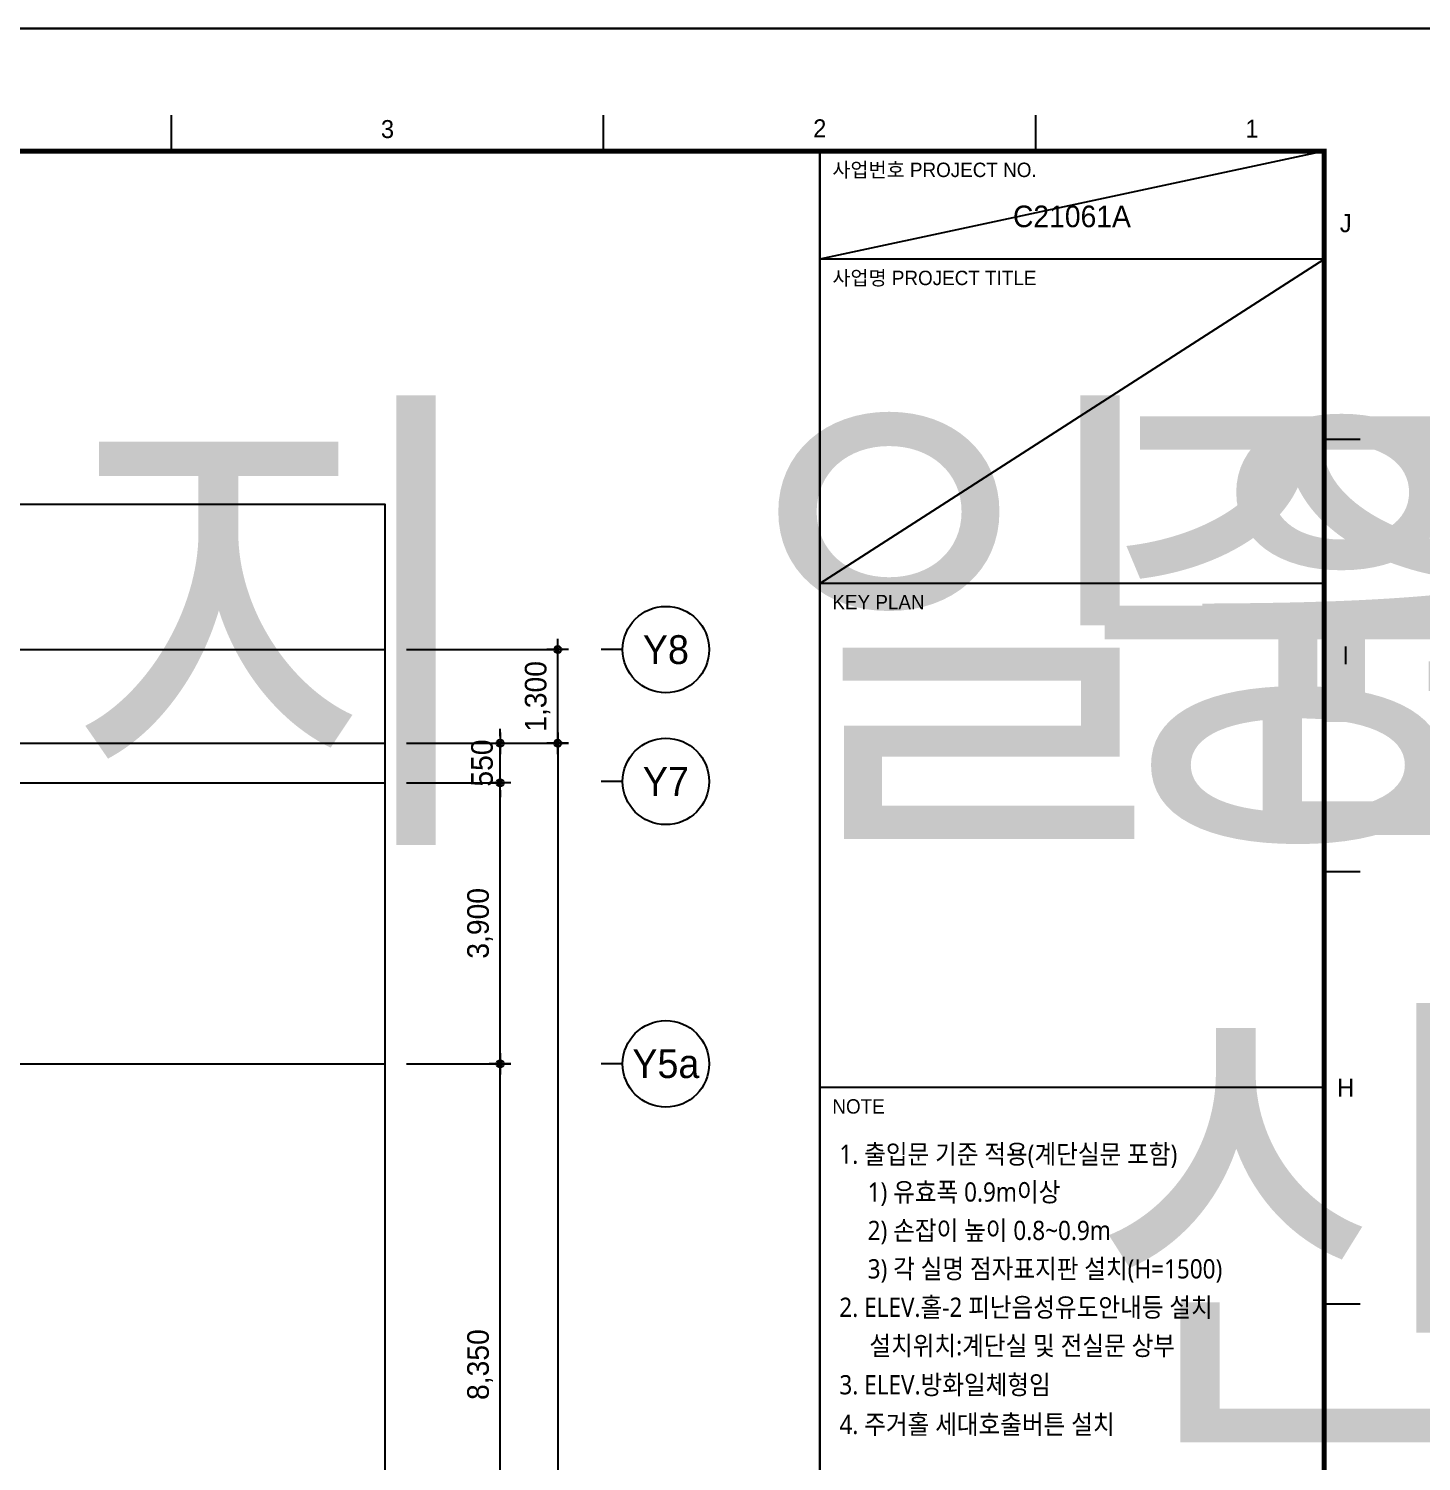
# Model space of a CAD drawing. Header units: millimetres. Extents: x 0 to 1390178, y 0 to 110113.
# Drawn here: x 568019 to 587350, y 39513 to 59400 of the extents above; entities that cross this region are included whole.
import ezdxf
from ezdxf.enums import TextEntityAlignment as Align
from ezdxf.xclip import XClip

# ---------------------------------------------------------------- set-up
doc = ezdxf.new("R2018")
doc.units = ezdxf.units.MM
doc.header["$LTSCALE"] = 100
doc.header["$XCLIPFRAME"] = 0
doc.linetypes.add('X - 평면도$0$CEN', pattern=[62, 60, -1, 0, -1])
doc.layers.get('DEFPOINTS').update_dxf_attribs({"color": 145})
for name, color, linetype in [('AA-XXXX-DIMS', 7, 'Continuous'), ('AA-XXXX-NOTE', 3, 'Continuous'), ('DIM', 7, 'Continuous'), ('X - SHEET$0$AA-BORD-FORM', 7, 'Continuous'), ('X - SHEET$0$AA-BORD-TEXT', 3, 'Continuous'), ('X - 평면도$0$A-CEN', 1, 'X - 평면도$0$CEN'), ('X - 평면도$0$AA-XXXX-CNTL', 1, 'X - 평면도$0$CEN')]:
    doc.layers.add(name, color=color, linetype=linetype)
doc.layers.add('X - SHEET$0$DEFPOINT', color=165, linetype='Continuous', plot=False)
doc.styles.add('HAUD0', font='malgun.ttf')
doc.styles.add('HAUD01', font='Dotum.ttf')
doc.styles.get("Standard").update_dxf_attribs({"font": 'Dotum.ttf'})
doc.styles.add('X - SHEET$0$HAUD01', font='Dotum.ttf')
doc.dimstyles.new('HAUD-100', dxfattribs={"dimscale": 100, "dimtxt": 3, "dimasz": 1, "dimexe": 0, "dimexo": 3, "dimgap": 1, "dimtad": 1, "dimdec": 0, "dimdsep": 46, "dimlunit": 6, "dimtxsty": 'HAUD01', "dimblk": 'DIMDOT', "dimcen": 2.5, "dimdle": 1.5, "dimclrd": 7, "dimclre": 7, "dimclrt": 3, "dimadec": 0, "dimazin": 0, "dimtfac": 1, "dimtdec": 0, "dimtix": 1, "dimtmove": 2, "dimatfit": 3, "dimfxl": 1, "dimtvp": 1, "dimtolj": 1, "dimtzin": 0, "dimarcsym": 0})

# ---------------------------------------------------------------- blocks, each defined once
blk = doc.blocks.new('X - SHEET$0$HAUDsheetV')
at = {"layer": 'X - SHEET$0$AA-BORD-FORM', "color": 2}
for p, q in [((661, 577), (661, 582)), ((721, 577), (721, 582)), ((781, 577), (781, 582)), ((751, 577), (751, 17)), ((821, 537), (826, 537)), ((821, 477), (826, 477)), ((821, 417), (826, 417))]:
    blk.add_line(p, q, dxfattribs=at)
at = {"layer": 'X - SHEET$0$AA-BORD-FORM', "color": 3}
for p, q in [((821, 562), (751, 562)), ((821, 517), (751, 517)), ((821, 447), (751, 447))]:
    blk.add_line(p, q, dxfattribs=at)
at = {"layer": 'X - SHEET$0$AA-BORD-FORM', "color": 1}
blk.add_lwpolyline([(1, 0), (841, 0), (841, 594), (1, 594)], close=True, dxfattribs=at)
at = {"layer": 'X - SHEET$0$AA-BORD-FORM', "color": 2, "const_width": 0.682}
blk.add_lwpolyline([(21, 17), (21, 577), (821, 577), (821, 17)], close=True, dxfattribs=at)
at = {"layer": 'X - SHEET$0$AA-BORD-TEXT', "color": 7, "style": 'X - SHEET$0$HAUD01'}
for s, p in [('3', (691, 580.06)), ('2', (751, 580.16)), ('1', (811, 580.12)), ('J', (824, 567)), ('I', (824, 507)), ('H', (824, 447))]:
    blk.add_text(s, height=2.5, dxfattribs=at).set_placement(p, align=Align.MIDDLE_CENTER)
at = {"layer": 'X - SHEET$0$AA-BORD-TEXT', "color": 3, "style": 'X - SHEET$0$HAUD01'}
for s, p in [('사업번호 PROJECT NO.', (752.75, 573.4)), ('사업명 PROJECT TITLE', (752.75, 558.4)), ('KEY PLAN', (752.75, 513.4)), ('NOTE', (752.75, 443.4))]:
    blk.add_text(s, height=2, rotation=360, dxfattribs=at).set_placement(p)
for tag, p in [('PJCode', (786, 567.94)), ('작성자', (786.11, 194.82)), ('검토자', (786.11, 181.82)), ('최종검토자', (786.11, 168.82)), ('승인자', (786.11, 155.82)), ('일자', (786.83, 144.02)), ('개정번호', (812, 65.92))]:
    blk.add_attdef(tag, text='', height=3, dxfattribs=at).set_placement(p, align=Align.MIDDLE_CENTER)
at = {"layer": 'X - SHEET$0$AA-BORD-TEXT', "color": 3, "lineweight": 30, "flags": 104}
blk.add_attdef('PJTitle', text='', height=4, dxfattribs=at).set_placement((787.25, 536.62), align=Align.MIDDLE_CENTER)
blk = doc.blocks.new('X - SHEET')
at = {"layer": 'X - SHEET$0$DEFPOINT'}
for p, q in [((82000, 57700), (75000, 56200)), ((75000, 51700), (82000, 56200))]:
    blk.add_line(p, q, dxfattribs=at)
ref = blk.add_blockref('X - SHEET$0$HAUDsheetV', (-100, 0), dxfattribs=dict(xscale=100, yscale=100, zscale=100))
ref.add_attrib('PJCode', 'C21061A', dxfattribs={"layer": 'X - SHEET$0$AA-BORD-TEXT', "color": 3, "height": 300, "style": 'X - SHEET$0$HAUD01'}).set_placement((78500, 56794), align=Align.MIDDLE_CENTER)
lines = blk.add_mtext('중랑구 상봉동 116-49번지 일원 2030 청년주택 \\P신축공사', dxfattribs={"layer": 'X - SHEET$0$AA-BORD-TEXT', "color": 3, "insert": (78625, 53662), "char_height": 5056.52, "attachment_point": 1})
ref.add_attrib('PJTitle', '', (78625, 53662), dxfattribs={"flags": 104}).embed_mtext(lines)
blk = doc.blocks.new('A$C0e023895')
at = {"layer": 'AA-XXXX-NOTE', "style": 'HAUD0', "width": 0.9}
for s, p in [('1. 출입문 기준 적용(계단실문 포함)', (408, -1385)), ('1) 유효폭 0.9m이상', (997, -2172)), ('2) 손잡이 높이 0.8~0.9m', (997, -2972)), ('3) 각 실명 점자표지판 설치(H=1500)', (997, -3772)), ('2. ELEV.홀-2 피난음성유도안내등 설치', (407, -4572))]:
    blk.add_text(s, height=400, dxfattribs=at).set_placement(p, align=Align.MIDDLE_LEFT)
blk = doc.blocks.new('DIMDOT')
at = {"layer": 'AA-XXXX-DIMS'}
for p, q in [((-1.5, 0), (1.5, 0)), ((0, -1.5), (0, 1.5))]:
    blk.add_line(p, q, dxfattribs=at)
for radius in [0.5, 0.25]:
    blk.add_circle((0, 0), radius, dxfattribs=at)
blk = doc.blocks.new('*D366')
at = {"color": 7, "lineweight": -2, "transparency": 16777216}
for p, q in [((5874, 31621), (7174, 31621)), ((7174, 27821), (7174, 31521)), ((5874, 27721), (7174, 27721))]:
    blk.add_line(p, q, dxfattribs=at)
at = {"layer": 'DEFPOINTS', "color": 0, "transparency": 16777216}
for p in [(5574, 31621, 0), (7174, 31621), (5574, 27721, 0)]:
    blk.add_point(p, dxfattribs=at)
at = {"color": 7, "lineweight": -2, "transparency": 16777216, "xscale": 100, "yscale": 100, "zscale": 100}
for p, rotation in [((7174, 31621), 90), ((7174, 27721), 270)]:
    blk.add_blockref('DIMDOT', p, dxfattribs=dict(at, rotation=rotation))
at = {"color": 3, "transparency": 16777216, "insert": (6895, 29671), "char_height": 300, "attachment_point": 5, "rotation": 90, "style": 'HAUD01'}
blk.add_mtext('\\A1;3,900', dxfattribs=at)
blk = doc.blocks.new('*D367')
at = {"color": 7, "lineweight": -2, "transparency": 16777216}
for p, q in [((5874, 32171), (7974, 32171)), ((7974, 32071), (7974, -6709)), ((5874, -6809), (7974, -6809))]:
    blk.add_line(p, q, dxfattribs=at)
at = {"layer": 'DEFPOINTS', "color": 0, "transparency": 16777216}
for p in [(5574, 32171, 0), (5574, -6809, 0), (7974, -6809)]:
    blk.add_point(p, dxfattribs=at)
at = {"color": 7, "lineweight": -2, "transparency": 16777216, "xscale": 100, "yscale": 100, "zscale": 100}
for p, rotation in [((7974, 32171), 90), ((7974, -6809), 270)]:
    blk.add_blockref('DIMDOT', p, dxfattribs=dict(at, rotation=rotation))
at = {"color": 3, "transparency": 16777216, "insert": (7695, 12681), "char_height": 300, "attachment_point": 5, "rotation": 90, "style": 'HAUD01'}
blk.add_mtext('\\A1;38,980', dxfattribs=at)
blk = doc.blocks.new('*D368')
at = {"color": 7, "lineweight": -2, "transparency": 16777216}
for p, q in [((7174, 32271), (7174, 32371)), ((5874, 32171), (7174, 32171)), ((7174, 31621), (7174, 32171)), ((5874, 31621), (7174, 31621)), ((7174, 31521), (7174, 31421))]:
    blk.add_line(p, q, dxfattribs=at)
at = {"layer": 'DEFPOINTS', "color": 0, "transparency": 16777216}
for p in [(5574, 32171, 0), (7174, 32171), (5574, 31621, 0)]:
    blk.add_point(p, dxfattribs=at)
at = {"color": 7, "lineweight": -2, "transparency": 16777216, "xscale": 100, "yscale": 100, "zscale": 100}
for p, rotation in [((7174, 32171), 270), ((7174, 31621), 90)]:
    blk.add_blockref('DIMDOT', p, dxfattribs=dict(at, rotation=rotation))
at = {"color": 3, "transparency": 16777216, "insert": (6924, 31896), "char_height": 300, "attachment_point": 5, "rotation": 90, "style": 'HAUD01'}
blk.add_mtext('\\A1;550', dxfattribs=at)
blk = doc.blocks.new('*D369')
at = {"color": 7, "lineweight": -2, "transparency": 16777216}
for p, q in [((5874, 27721), (7174, 27721)), ((7174, 19471), (7174, 27621)), ((5874, 19371), (7174, 19371))]:
    blk.add_line(p, q, dxfattribs=at)
at = {"layer": 'DEFPOINTS', "color": 0, "transparency": 16777216}
for p in [(5574, 27721, 0), (7174, 27721), (5574, 19371, 0)]:
    blk.add_point(p, dxfattribs=at)
at = {"color": 7, "lineweight": -2, "transparency": 16777216, "xscale": 100, "yscale": 100, "zscale": 100}
for p, rotation in [((7174, 27721), 90), ((7174, 19371), 270)]:
    blk.add_blockref('DIMDOT', p, dxfattribs=dict(at, rotation=rotation))
at = {"color": 3, "transparency": 16777216, "insert": (6895, 23546), "char_height": 300, "attachment_point": 5, "rotation": 90, "style": 'HAUD01'}
blk.add_mtext('\\A1;8,350', dxfattribs=at)
blk = doc.blocks.new('*D382')
at = {"color": 7, "lineweight": -2, "transparency": 16777216}
for p, q in [((5874, 33471), (7974, 33471)), ((7974, 32271), (7974, 33371)), ((5874, 32171), (7974, 32171))]:
    blk.add_line(p, q, dxfattribs=at)
at = {"layer": 'DEFPOINTS', "color": 0, "transparency": 16777216}
for p in [(5574, 33471), (7974, 33471), (5574, 32171)]:
    blk.add_point(p, dxfattribs=at)
at = {"color": 7, "lineweight": -2, "transparency": 16777216, "xscale": 100, "yscale": 100, "zscale": 100}
for p, rotation in [((7974, 33471), 90), ((7974, 32171), 270)]:
    blk.add_blockref('DIMDOT', p, dxfattribs=dict(at, rotation=rotation))
at = {"color": 3, "transparency": 16777216, "insert": (7695, 32821), "char_height": 300, "attachment_point": 5, "rotation": 90, "style": 'HAUD01'}
blk.add_mtext('\\A1;1,300', dxfattribs=at)
blk = doc.blocks.new('X - 평면도$0$A$C9949ff83')
at = {"layer": 'DEFPOINTS'}
for points in [[(0, 59400), (84000, 59400), (84000, 0), (0, 0)], [(2000, 1700), (75000, 1700), (75000, 57700), (2000, 57700)]]:
    blk.add_lwpolyline(points, close=True, dxfattribs=at)
blk = doc.blocks.new('X - 평면도', base_point=(-475.4, -286.7))
at = {"layer": 'DEFPOINTS'}
blk.add_lwpolyline([(783286.2, 68689.6), (844213.6, 68689.6), (844213.6, 22495.2), (783286.2, 22495.2)], close=True, dxfattribs=at)
at = {"layer": 'X - 평면도$0$A-CEN', "color": 5}
blk.add_line((783286.2, 66673.1), (844213.6, 66673.1), dxfattribs=at)
at = {"layer": 'X - 평면도$0$AA-XXXX-CNTL'}
for p, q in [((783286.2, 65373.1), (844213.6, 65373.1)), ((783286.2, 64823.1), (844213.6, 64823.1)), ((832462, 60923.1), (844213.6, 60923.1))]:
    blk.add_line(p, q, dxfattribs=at)
blk.add_blockref('X - 평면도$0$A$C9949ff83', (775249.9, 15892.4))
blk = doc.blocks.new('지상부 치수 1')
at = {"layer": 'DIM'}
for p, q in [((8874.4, 33470.9, 0), (8574.4, 33470.9, 0)), ((8874.4, 31640.9), (8574.4, 31640.9)), ((8874.4, 27720.9), (8574.4, 27720.9))]:
    blk.add_line(p, q, dxfattribs=at)
for centre in [(9474.4, 33470.9, 0), (9474.4, 31640.9), (9474.4, 27720.9)]:
    blk.add_circle(centre, 600, dxfattribs=at)
at = {"layer": 'DIM', "style": 'HAUD01'}
for s, p in [('Y8', (9474.4, 33470.9, 0)), ('Y7', (9474.4, 31640.9)), ('Y5a', (9474.4, 27720.9))]:
    blk.add_text(s, height=400, dxfattribs=at).set_placement(p, align=Align.MIDDLE)
for base, p1, p2, angle, picture, middle in [((7974.4, 33470.9, 0), (5574.4, 32170.9, 0), (5574.4, 33470.9, 0), 90, '*D382', (7695.3, 32820.9, 0)), ((7174.4, 32170.9, 0), (5574.4, 31620.9), (5574.4, 32170.9), 270, '*D368', (6924.2, 31895.9, 0)), ((7974.4, -6809.1, 0), (5574.4, 32170.9), (5574.4, -6809.1), 90, '*D367', (7695.3, 12680.9, 0)), ((7174.4, 31620.9, 0), (5574.4, 27720.9), (5574.4, 31620.9), 270, '*D366', (6895.3, 29670.9, 0)), ((7174.4, 27720.9, 0), (5574.4, 19370.9), (5574.4, 27720.9), 270, '*D369', (6895.3, 23545.9, 0))]:
    dim = blk.add_linear_dim(base=base, p1=p1, p2=p2, angle=angle, dimstyle='HAUD-100')
    dim.commit()
    dim.dimension.update_dxf_attribs({"geometry": picture, "text_midpoint": middle})

msp = doc.modelspace()

# ---------------------------------------------------------------- block references
ref = msp.add_blockref('X - 평면도', (-271725.3, -16179.1))
XClip(ref).set_block_clipping_path([(775249.9173510048, 15892.4063044167), (859249.9173510048, 75292.4063044167)])

# ---------------------------------------------------------------- next in the draw order: block references
for name, p in [('X - SHEET', (420000, 0)), ('X - SHEET', (504000, 0)), ('지상부 치수 1', (567389.3, 17309.8))]:
    msp.add_blockref(name, p)
at = {"layer": 'AA-XXXX-NOTE', "xscale": 0.6666666666666666, "yscale": 0.6666666666666666, "zscale": 0.6666666666666666}
msp.add_blockref('A$C0e023895', (579000, 44700), dxfattribs=at)

# ---------------------------------------------------------------- next in the draw order: texts
at = {"layer": 'AA-XXXX-NOTE', "style": 'HAUD0', "width": 0.9}
for s, p in [('설치위치:계단실 및 전실문 상부', (579688.2, 41118.8)), ('3. ELEV.방화일체형임', (579272.3, 40576.4)), ('4. 주거홀 세대호출버튼 설치', (579273.3, 40026))]:
    msp.add_text(s, height=266.667, dxfattribs=at).set_placement(p, align=Align.MIDDLE_LEFT)

doc.saveas('drawing.dxf')
